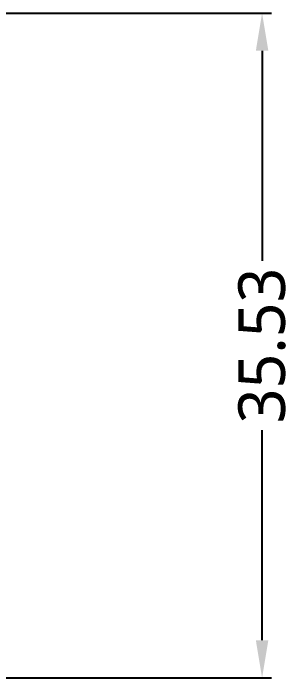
# Model space of a CAD drawing. Header units: millimetres. Extents: x 105 to 303, y 156 to 233.
# Drawn here: x 227.3 to 242.26, y 188.19 to 223.73 of the extents above; entities that cross this region are included whole.
import ezdxf

# ---------------------------------------------------------------- set-up
doc = ezdxf.new("R2010")
doc.units = ezdxf.units.MM
doc.layers.add('dim', color=82, linetype='Continuous', lineweight=9)
doc.styles.add('Capful-A', font='')
doc.styles.get('Capful-A').set_extended_font_data('Microsoft YaHei')
doc.dimstyles.new('Capful-A-1.0', dxfattribs={"dimtxt": 2.5, "dimasz": 2.5, "dimexe": 1.5, "dimexo": 1, "dimgap": 1.5, "dimtad": 0, "dimdsep": 46, "dimtxsty": 'Capful-A', "dimcen": 0, "dimclrt": 7, "dimazin": 2, "dimtfac": 1, "dimtmove": 0, "dimatfit": 3, "dimfxl": 0, "dimtolj": 1, "dimtzin": 0, "dimarcsym": 0})

# ---------------------------------------------------------------- blocks, each defined once
blk = doc.blocks.new('*D34')
at = {"layer": 'Defpoints', "color": 0, "transparency": 16777216}
for p in [(165.337, 223.725), (220.137, 188.192), (240.618, 188.192)]:
    blk.add_point(p, dxfattribs=at)
at = {"layer": 'dim', "color": 0, "lineweight": -2, "transparency": 16777216}
for p, q in [((165.837, 223.725), (241.118, 223.725)), ((240.618, 221.725), (240.618, 210.495)), ((240.618, 190.192), (240.618, 201.422)), ((220.636, 188.192), (241.118, 188.192))]:
    blk.add_line(p, q, dxfattribs=at)
at = {"layer": 'dim', "color": 0, "transparency": 16777216}
for points in [[(240.285, 221.725), (240.952, 221.725), (240.618, 223.725)], [(240.285, 190.192), (240.952, 190.192), (240.618, 188.192)]]:
    blk.add_solid(points, dxfattribs=at)
at = {"layer": 'dim', "color": 7, "transparency": 16777216, "insert": (240.618, 205.959), "char_height": 2.5, "attachment_point": 5, "rotation": 90, "style": 'Capful-A', "bg_fill": 3, "box_fill_scale": 1.1, "bg_fill_color": 256, "bg_fill_true_color": 13158600, "bg_fill_transparency": 0}
blk.add_mtext('\\A1;35.53', dxfattribs=at)

msp = doc.modelspace()

# ---------------------------------------------------------------- dimensions: what is measured, and where the dimension line sits
at = {"layer": 'dim'}
dim = msp.add_linear_dim(base=(240.618, 188.192), p1=(165.337, 223.725), p2=(220.137, 188.192), angle=90, dimstyle='Capful-A-1.0', override={"dimasz": 2, "dimexe": 0.49975, "dimexo": 0.49975, "dimgap": 0.49975}, dxfattribs=at)
dim.commit()
dim.dimension.update_dxf_attribs({"geometry": '*D34', "text_midpoint": (240.618, 205.959)})

doc.saveas('drawing.dxf')
